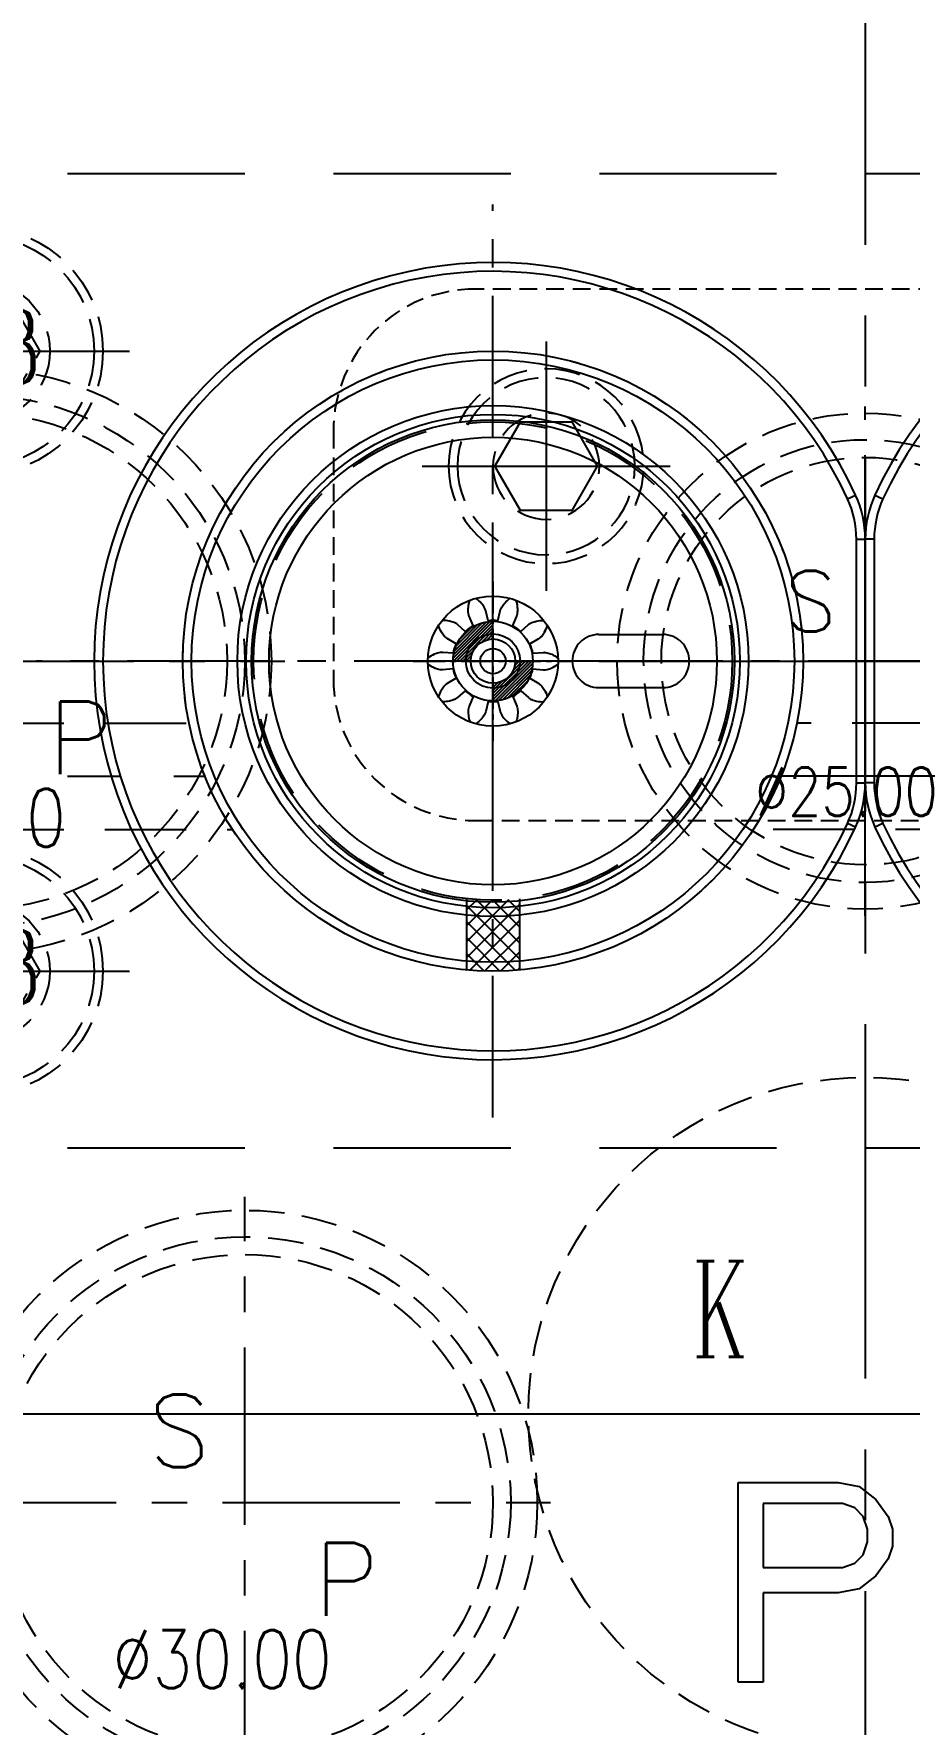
# Model space of a CAD drawing. Header units: millimetres. Extents: x 30214 to 31354, y -22640 to -21834.
# Drawn here: x 30734.9 to 30784.2, y -22068.3 to -21972.9 of the extents above; entities that cross this region are included whole.
import ezdxf

# ---------------------------------------------------------------- set-up
doc = ezdxf.new("R2010")
doc.units = ezdxf.units.MM
doc.header["$LTSCALE"] = 8
for name, pattern in [('CENTER', [2, 1.25, -0.25, 0.25, -0.25]), ('CENTER2', [1.125, 0.75, -0.125, 0.125, -0.125]), ('HIDDEN', [0.375, 0.25, -0.125]), ('HIDDEN2', [0.1875, 0.125, -0.0625])]:
    doc.linetypes.add(name, pattern=pattern)
doc.layers.get('DEFPOINTS').update_dxf_attribs({"color": 6})
for name, color, linetype in [('Cav-cor', 30, 'Continuous'), ('CL', 1, 'Continuous'), ('PIN', 5, 'Continuous'), ('PRODUCT', 1, 'Continuous'), ('Ru', 8, 'Continuous'), ('SCREW', 52, 'HIDDEN'), ('SP', 3, 'Continuous'), ('WT', 4, 'Continuous')]:
    doc.layers.add(name, color=color, linetype=linetype)
doc.layers.add('dim', color=3, linetype='Continuous', lineweight=15)
doc.styles.add('ROMANC', font='RomanC.ttf', dxfattribs={"width": 0.8, "height": 7})
doc.styles.get("Standard").update_dxf_attribs({"font": 'txt.shx', "width": 0.8, "bigfont": 'chineset.shx'})
doc.dimstyles.new('ISO-25', dxfattribs={"dimtxt": 5, "dimasz": 4, "dimexe": 0.3, "dimexo": 0.3, "dimtad": 0, "dimzin": 1, "dimdsep": 46, "dimtxsty": 'Standard', "dimcen": 0, "dimclrd": 3, "dimclre": 3, "dimclrt": 3, "dimazin": 0, "dimtfac": 1, "dimtofl": 0, "dimtmove": 0, "dimatfit": 0, "dimfxl": 0, "dimarcsym": 0})

# ---------------------------------------------------------------- blocks, each defined once
blk = doc.blocks.new('*D27462')
at = {"layer": 'DEFPOINTS', "color": 0}
for p in [(30841.766, -21890.322), (30721.766, -21985.813), (30841.766, -21985.813)]:
    blk.add_point(p, dxfattribs=at)
at = {"layer": 'dim', "color": 3, "lineweight": -2}
for p, q in [((30721.766, -21985.513), (30721.766, -21890.022)), ((30841.766, -21985.513), (30841.766, -21890.022)), ((30725.766, -21890.322), (30772.808, -21890.322)), ((30837.766, -21890.322), (30790.725, -21890.322))]:
    blk.add_line(p, q, dxfattribs=at)
at = {"layer": 'dim', "color": 3}
for points in [[(30725.766, -21889.655), (30725.766, -21890.988), (30721.766, -21890.322)], [(30837.766, -21890.988), (30837.766, -21889.655), (30841.766, -21890.322)]]:
    blk.add_solid(points, dxfattribs=at)
at = {"layer": 'dim', "color": 3, "insert": (30781.766, -21890.322), "char_height": 5, "attachment_point": 5}
blk.add_mtext('120.00', dxfattribs=at)
blk = doc.blocks.new('cb_8')
at = {"linetype": 'HIDDEN'}
blk.add_circle((0, 0), 7, dxfattribs=at)
at = {"layer": 'SCREW', "linetype": 'CENTER2', "ltscale": 5}
for p, q in [((0, -8.5), (0, 8.5)), ((-8.5, 0), (8.5, 0))]:
    blk.add_line(p, q, dxfattribs=at)
at = {"layer": 'SCREW'}
blk.add_lwpolyline([(-1.732, 3), (-3.464, 0), (-1.732, -3), (1.732, -3), (3.464, 0), (1.732, 3)], close=True, dxfattribs=at)
for radius in [6.5, 4]:
    blk.add_circle((0, 0), radius, dxfattribs=at)
at = {"layer": 'dim', "style": 'ROMANC', "width": 0.8}
blk.add_text('M 8', height=4.1865, dxfattribs=at).set_placement((-5.202, -1.858))
blk = doc.blocks.new('20100512.182342')
at = {"linetype": 'HIDDEN'}
blk.add_circle((0, 0), 5.5, dxfattribs=at)
at = {"layer": 'SCREW', "linetype": 'CENTER', "ltscale": 5}
for p, q in [((0, -7.042), (0, 7.042)), ((-7, 0), (7, 0))]:
    blk.add_line(p, q, dxfattribs=at)
at = {"layer": 'SCREW', "linetype": 'Continuous'}
blk.add_lwpolyline([(-1.443, 2.5), (-2.887, 0), (-1.443, -2.5), (1.443, -2.5), (2.887, 0), (1.443, 2.5)], close=True, dxfattribs=at)
at = {"layer": 'SCREW'}
for radius in [5, 3]:
    blk.add_circle((0, 0), radius, dxfattribs=at)
blk = doc.blocks.new('20160826.095208')
at = {"layer": 'SP', "linetype": 'CENTER'}
for p, q in [((0, -17.25), (0, 17.25)), ((-17.25, 0), (17.25, 0))]:
    blk.add_line(p, q, dxfattribs=at)
at = {"layer": 'SP', "linetype": 'HIDDEN'}
for radius in [16.5, 15, 14]:
    blk.add_circle((0, 0), radius, dxfattribs=at)
at = {"layer": 'SP'}
for s, p in [('S', (-5.456, 1.995)), ('P', (3.888, -6.392))]:
    blk.add_text(s, height=4.111, dxfattribs=at).set_placement(p)
at = {"layer": 'SP', "color": 6, "insert": (-1.275, -8.844), "char_height": 3.2812, "attachment_point": 5}
blk.add_mtext('Ø30.00', dxfattribs=at)
blk = doc.blocks.new('20160829.141955')
at = {"layer": 'SP', "linetype": 'CENTER'}
for p, q in [((-5.233, -2.096), (-5.233, 26.654)), ((-19.608, 12.279), (9.142, 12.279))]:
    blk.add_line(p, q, dxfattribs=at)
at = {"layer": 'SP', "linetype": 'HIDDEN'}
for radius in [14, 12.5, 11.5]:
    blk.add_circle((-5.233, 12.279), radius, dxfattribs=at)
at = {"layer": 'SP'}
for s, p in [('S', (-9.779, 13.942)), ('P', (-1.993, 6.952))]:
    blk.add_text(s, height=3.426, dxfattribs=at).set_placement(p)
at = {"layer": 'SP', "color": 6, "insert": (-6.295, 4.91), "char_height": 2.7344, "attachment_point": 5}
blk.add_mtext('Ø25.00', dxfattribs=at)

msp = doc.modelspace()

# ---------------------------------------------------------------- hatches: boundary and pattern name
at = {"layer": 'PIN', "linetype": 'Continuous'}
h = msp.add_hatch(dxfattribs=at)
h.set_pattern_fill('ANSI31', color=216, angle=360, style=0)
h.set_pattern_definition([(45, (30455.13769, -21773.60415), (-0.088388348, 0.088388348), [])])
h.paths.add_polyline_path([(30763.016, -22008.313, -0.414214), (30760.766, -22010.563), (30760.766, -22009.563, 0.414214), (30762.016, -22008.313)])
h.paths.add_polyline_path([(30760.766, -22006.063), (30760.766, -22007.063, 0.414214), (30759.516, -22008.313), (30758.516, -22008.313, -0.414214)])
at = {"layer": 'WT', "linetype": 'HIDDEN', "ltscale": 2.3}
h = msp.add_hatch(dxfattribs=at)
h.set_pattern_fill('ANSI37', color=81, scale=0.2, style=0)
h.set_pattern_definition([(45, (3510.5963, 449.05285), (-0.449012806, 0.449012806), []), (135, (3510.5963, 449.05285), (-0.449012806, -0.449012806), [])])
h.paths.add_polyline_path([(30759.266, -22025.749), (30759.266, -22021.73, 0.055728), (30762.266, -22021.73), (30762.266, -22025.749, -0.042936)])

# ---------------------------------------------------------------- linework, layer by layer
at = {"linetype": 'HIDDEN2'}
msp.add_lwpolyline([(30751.766, -21995.313), (30751.766, -22009.313, 0.414214), (30759.766, -22017.313), (30803.766, -22017.313, 0.414214), (30811.766, -22009.313), (30811.766, -21995.313, 0.414214), (30803.766, -21987.313), (30759.766, -21987.313, 0.414214)], format="xyb", close=True, dxfattribs=at)
at = {"linetype": 'HIDDEN'}
msp.add_circle((30781.766, -22050.813), 19, dxfattribs=at)
at = {"layer": 'Cav-cor', "color": 241, "linetype": 'HIDDEN', "ltscale": 5}
for p, q in [((30836.766, -21980.813), (30726.766, -21980.813)), ((30836.766, -22035.813), (30726.766, -22035.813))]:
    msp.add_line(p, q, dxfattribs=at)
at = {"layer": 'Cav-cor', "color": 6, "linetype": 'CENTER', "ltscale": 0.8}
for p, q in [((30760.766, -22034.087), (30760.766, -21982.54)), ((30786.54, -22008.313), (30734.993, -22008.313)), ((30776.993, -22008.313), (30828.54, -22008.313))]:
    msp.add_line(p, q, dxfattribs=at)
at = {"layer": 'Cav-cor', "color": 241}
for p, q in [((30780.766, -21999.148), (30781.221, -21998.94)), ((30782.312, -21998.94), (30782.766, -21999.148)), ((30781.266, -22001.439), (30781.766, -22001.439)), ((30781.266, -22015.187), (30781.266, -22001.439)), ((30782.266, -22001.439), (30781.766, -22001.439)), ((30781.766, -22001.439), (30781.766, -22015.187)), ((30781.766, -22015.187), (30781.766, -22001.439)), ((30782.266, -22001.439), (30782.266, -22015.187)), ((30760.487, -22006.035), (30760.358, -22005.467)), ((30761.045, -22006.035), (30761.174, -22005.467)), ((30759.201, -22006.634), (30758.763, -22006.25)), ((30759.653, -22006.306), (30759.423, -22005.771)), ((30761.879, -22006.306), (30762.109, -22005.771)), ((30762.331, -22006.634), (30762.769, -22006.25)), ((30758.686, -22007.344), (30758.185, -22007.046)), ((30762.846, -22007.344), (30763.347, -22007.046)), ((30758.513, -22007.875), (30757.933, -22007.822)), ((30763.019, -22007.875), (30763.599, -22007.822)), ((30758.513, -22008.752), (30757.933, -22008.805)), ((30758.686, -22009.283), (30758.185, -22009.581)), ((30762.846, -22009.283), (30763.347, -22009.581)), ((30763.019, -22008.752), (30763.599, -22008.805)), ((30759.201, -22009.992), (30758.763, -22010.376)), ((30762.331, -22009.992), (30762.769, -22010.376)), ((30759.653, -22010.32), (30759.423, -22010.856)), ((30760.487, -22010.591), (30760.358, -22011.16)), ((30761.045, -22010.591), (30761.174, -22011.16)), ((30761.879, -22010.32), (30762.109, -22010.856)), ((30781.266, -22015.187), (30781.766, -22015.187)), ((30782.266, -22015.187), (30781.766, -22015.187)), ((30781.221, -22017.687), (30780.766, -22017.478)), ((30782.766, -22017.478), (30782.312, -22017.687)), ((30719.766, -22050.813), (30843.766, -22050.813)), ((30774.604, -22065.961), (30774.604, -22054.676)), ((30774.604, -22054.676), (30780.247, -22054.676)), ((30780.247, -22054.676), (30781.422, -22054.916)), ((30781.422, -22054.916), (30782.363, -22055.636)), ((30776.015, -22055.876), (30776.015, -22059.478)), ((30780.482, -22055.876), (30776.015, -22055.876)), ((30781.187, -22056.117), (30780.482, -22055.876)), ((30781.657, -22056.597), (30781.187, -22056.117)), ((30782.363, -22055.636), (30783.068, -22056.597)), ((30781.892, -22057.317), (30781.657, -22056.597)), ((30783.068, -22056.597), (30783.303, -22057.317)), ((30781.892, -22058.037), (30781.892, -22057.317)), ((30783.303, -22057.317), (30783.303, -22058.277)), ((30781.187, -22059.238), (30781.657, -22058.758)), ((30781.657, -22058.758), (30781.892, -22058.037)), ((30783.303, -22058.277), (30783.068, -22058.998)), ((30776.015, -22059.478), (30780.482, -22059.478)), ((30780.482, -22059.478), (30781.187, -22059.238)), ((30783.068, -22058.998), (30782.363, -22059.958)), ((30781.422, -22060.679), (30780.247, -22060.919)), ((30782.363, -22059.958), (30781.422, -22060.679)), ((30776.015, -22060.919), (30776.015, -22065.961)), ((30780.247, -22060.919), (30776.015, -22060.919)), ((30776.015, -22065.961), (30774.604, -22065.961))]:
    msp.add_line(p, q, dxfattribs=at)
for radius in [17.5, 17, 14.42, 13.927, 13.617, 12.632, 3.672, 1.53, 0.714]:
    msp.add_circle((30760.766, -22008.313), radius, dxfattribs=at)
for centre, radius, start, end in [((30760.766, -22008.313), 22.5, 24.61998, 335.38002), ((30760.766, -22008.313), 22, 24.6201, 335.37988), ((30802.766, -22008.313), 22.5, 204.61998, 155.38002), ((30802.766, -22008.313), 22, 204.6201, 155.37988), ((30775.766, -22001.439), 5.5, 0, 24.62048), ((30775.766, -22001.439), 6, 0, 24.61998), ((30787.766, -22001.439), 6, 155.38002, 180), ((30787.766, -22001.439), 5.5, 155.37945, 180), ((30761.667, -22005.586), 2.315, 162.25301, 162.91893), ((30763.097, -22006.636), 2.314, 126.25289, 126.96262), ((30759.859, -22005.588), 2.322, 17.21114, 17.74626), ((30757.894, -22008.324), 2.312, 88.95541, 89.74734), ((30760.766, -22008.313), 2.295, 119.01506, 132.98494), ((30760.766, -22008.313), 2.295, 83.01506, 96.98494), ((30760.766, -22008.313), 2.295, 47.01506, 60.98494), ((30760.766, -22008.313), 2.295, 155.01506, 168.98494), ((30760.766, -22008.313), 2.295, 11.01506, 24.98494), ((30763.078, -22010.018), 2.322, 54.25374, 54.7883), ((30758.45, -22006.616), 2.312, 234.25272, 235.02146), ((30760.766, -22008.313), 2.295, 191.01506, 204.98494), ((30760.766, -22008.313), 2.295, 335.01506, 348.98494), ((30763.082, -22006.615), 2.314, 305.03668, 305.74711), ((30759.898, -22011.051), 2.321, 161.20514, 161.74627), ((30760.766, -22008.313), 2.295, 227.01506, 240.98494), ((30760.766, -22008.313), 2.295, 299.01506, 312.98494), ((30757.894, -22008.293), 2.321, 270.25372, 270.79729), ((30760.766, -22008.313), 2.295, 263.01506, 276.98494), ((30763.638, -22008.299), 2.315, 269.08201, 269.74699), ((30761.665, -22011.041), 2.312, 196.97781, 197.74728), ((30759.868, -22011.041), 2.312, 342.25266, 343.04469), ((30775.766, -22015.187), 5.5, 335.37945, 0), ((30775.766, -22015.187), 6, 335.38002, 0), ((30787.766, -22015.187), 6, 180, 204.61998), ((30787.766, -22015.187), 5.5, 180, 204.62048)]:
    msp.add_arc(centre, radius, start, end, dxfattribs=at)
for points, knots in [([(30759.423, -22005.771), (30759.416, -22005.754), (30759.389, -22005.681), (30759.365, -22005.516), (30759.37, -22005.244), (30759.416, -22005.03), (30759.454, -22004.906)], [0, 0, 0, 0, 0.058222, 0.244122, 0.563585, 1, 1, 1, 1]), ([(30760.358, -22005.467), (30760.354, -22005.448), (30760.333, -22005.374), (30760.256, -22005.227), (30760.09, -22005.008), (30759.924, -22004.86), (30759.817, -22004.78), (30759.816, -22004.779)], [0, 0, 0, 0, 0.057472, 0.240979, 0.556327, 0.994724, 1, 1, 1, 1]), ([(30761.174, -22005.467), (30761.178, -22005.448), (30761.199, -22005.374), (30761.277, -22005.227), (30761.44, -22005.01), (30761.603, -22004.865), (30761.706, -22004.787)], [0, 0, 0, 0, 0.058337, 0.244604, 0.564696, 1, 1, 1, 1]), ([(30762.109, -22005.771), (30762.117, -22005.754), (30762.144, -22005.681), (30762.167, -22005.516), (30762.162, -22005.243), (30762.116, -22005.027), (30762.077, -22004.901)], [0, 0, 0, 0, 0.057883, 0.242703, 0.560307, 1, 1, 1, 1]), ([(30758.185, -22007.046), (30758.169, -22007.036), (30758.105, -22006.993), (30757.989, -22006.874), (30757.832, -22006.649), (30757.74, -22006.441), (30757.696, -22006.309), (30757.694, -22006.303)], [0, 0, 0, 0, 0.056522, 0.236994, 0.547128, 0.978276, 1, 1, 1, 1]), ([(30758.763, -22006.25), (30758.749, -22006.238), (30758.688, -22006.19), (30758.539, -22006.116), (30758.28, -22006.038), (30758.064, -22006.015), (30757.936, -22006.013)], [0, 0, 0, 0, 0.058553, 0.245511, 0.566791, 1, 1, 1, 1]), ([(30762.769, -22006.25), (30762.783, -22006.238), (30762.844, -22006.19), (30762.993, -22006.116), (30763.256, -22006.037), (30763.482, -22006.014), (30763.621, -22006.013), (30763.628, -22006.012)], [0, 0, 0, 0, 0.056522, 0.236994, 0.547128, 0.978276, 1, 1, 1, 1]), ([(30763.347, -22007.046), (30763.364, -22007.036), (30763.428, -22006.993), (30763.544, -22006.874), (30763.701, -22006.649), (30763.793, -22006.441), (30763.837, -22006.309), (30763.839, -22006.303)], [0, 0, 0, 0, 0.056522, 0.236994, 0.547128, 0.978276, 1, 1, 1, 1]), ([(30757.933, -22007.822), (30757.914, -22007.82), (30757.837, -22007.817), (30757.673, -22007.845), (30757.414, -22007.935), (30757.222, -22008.047), (30757.113, -22008.124), (30757.111, -22008.125)], [0, 0, 0, 0, 0.057505, 0.241118, 0.55665, 0.995301, 1, 1, 1, 1]), ([(30763.599, -22007.822), (30763.618, -22007.82), (30763.695, -22007.817), (30763.859, -22007.845), (30764.118, -22007.935), (30764.309, -22008.045), (30764.416, -22008.121)], [0, 0, 0, 0, 0.057882, 0.242697, 0.560293, 1, 1, 1, 1]), ([(30757.933, -22008.805), (30757.914, -22008.807), (30757.837, -22008.81), (30757.673, -22008.782), (30757.417, -22008.693), (30757.229, -22008.584), (30757.124, -22008.511)], [0, 0, 0, 0, 0.058492, 0.245255, 0.566198, 1, 1, 1, 1]), ([(30763.599, -22008.805), (30763.618, -22008.807), (30763.695, -22008.81), (30763.859, -22008.782), (30764.116, -22008.693), (30764.305, -22008.583), (30764.41, -22008.509)], [0, 0, 0, 0, 0.058338, 0.244612, 0.564714, 1, 1, 1, 1]), ([(30758.185, -22009.581), (30758.169, -22009.59), (30758.105, -22009.633), (30757.989, -22009.752), (30757.832, -22009.977), (30757.743, -22010.179), (30757.701, -22010.303)], [0, 0, 0, 0, 0.057899, 0.242768, 0.560458, 1, 1, 1, 1]), ([(30763.347, -22009.581), (30763.364, -22009.59), (30763.428, -22009.633), (30763.544, -22009.752), (30763.701, -22009.978), (30763.791, -22010.181), (30763.833, -22010.308), (30763.834, -22010.309)], [0, 0, 0, 0, 0.057477, 0.241, 0.556376, 0.994812, 1, 1, 1, 1]), ([(30758.763, -22010.376), (30758.749, -22010.389), (30758.688, -22010.437), (30758.539, -22010.51), (30758.277, -22010.59), (30758.058, -22010.612), (30757.926, -22010.614)], [0, 0, 0, 0, 0.057905, 0.242795, 0.56052, 1, 1, 1, 1]), ([(30759.423, -22010.856), (30759.416, -22010.873), (30759.389, -22010.946), (30759.365, -22011.11), (30759.37, -22011.381), (30759.416, -22011.594), (30759.453, -22011.716)], [0, 0, 0, 0, 0.058494, 0.245263, 0.566217, 1, 1, 1, 1]), ([(30760.358, -22011.16), (30760.354, -22011.178), (30760.333, -22011.253), (30760.256, -22011.4), (30760.09, -22011.618), (30759.924, -22011.767), (30759.817, -22011.847), (30759.816, -22011.848)], [0, 0, 0, 0, 0.057498, 0.241089, 0.556581, 0.995178, 1, 1, 1, 1]), ([(30761.174, -22011.16), (30761.178, -22011.178), (30761.199, -22011.253), (30761.277, -22011.4), (30761.442, -22011.618), (30761.612, -22011.77), (30761.724, -22011.853), (30761.729, -22011.857)], [0, 0, 0, 0, 0.056522, 0.236994, 0.547128, 0.978276, 1, 1, 1, 1]), ([(30762.109, -22010.856), (30762.117, -22010.873), (30762.144, -22010.946), (30762.167, -22011.11), (30762.162, -22011.381), (30762.117, -22011.593), (30762.08, -22011.716)], [0, 0, 0, 0, 0.058553, 0.245512, 0.566793, 1, 1, 1, 1]), ([(30762.769, -22010.376), (30762.783, -22010.389), (30762.844, -22010.437), (30762.993, -22010.51), (30763.254, -22010.589), (30763.471, -22010.612), (30763.601, -22010.614)], [0, 0, 0, 0, 0.058219, 0.244112, 0.563561, 1, 1, 1, 1])]:
    msp.add_open_spline(points, degree=3, knots=knots, dxfattribs=at)
at = {"layer": 'CL', "color": 0, "linetype": 'CENTER', "ltscale": 2}
for p, q in [((30781.766, -21900.813), (30781.766, -22200.813)), ((30646.766, -22050.813), (30916.766, -22050.813))]:
    msp.add_line(p, q, dxfattribs=at)
at = {"layer": 'CL', "color": 6, "linetype": 'CENTER', "ltscale": 0.5}
for p, q in [((30760.766, -22013.402), (30760.766, -22003.225)), ((30765.854, -22008.313), (30755.678, -22008.313))]:
    msp.add_line(p, q, dxfattribs=at)
at = {"layer": 'PIN', "color": 216, "linetype": 'CENTER2', "ltscale": 0.3}
for p, q in [((30760.766, -22003.813), (30760.766, -22012.813)), ((30756.266, -22008.313), (30765.266, -22008.313))]:
    msp.add_line(p, q, dxfattribs=at)
at = {"layer": 'PIN', "color": 216}
for radius in [2.25, 1.25]:
    msp.add_circle((30760.766, -22008.313), radius, dxfattribs=at)
at = {"layer": 'PRODUCT'}
for p, q in [((30760.487, -22006.035), (30760.358, -22005.467)), ((30761.045, -22006.035), (30761.174, -22005.467)), ((30759.201, -22006.634), (30758.763, -22006.25)), ((30759.653, -22006.306), (30759.423, -22005.771)), ((30761.879, -22006.306), (30762.109, -22005.771)), ((30762.331, -22006.634), (30762.769, -22006.25)), ((30758.686, -22007.344), (30758.185, -22007.046)), ((30762.846, -22007.344), (30763.347, -22007.046)), ((30758.513, -22007.875), (30757.933, -22007.822)), ((30763.019, -22007.875), (30763.599, -22007.822)), ((30758.513, -22008.752), (30757.933, -22008.805)), ((30758.686, -22009.283), (30758.185, -22009.581)), ((30762.846, -22009.283), (30763.347, -22009.581)), ((30763.019, -22008.752), (30763.599, -22008.805)), ((30759.201, -22009.992), (30758.763, -22010.376)), ((30762.331, -22009.992), (30762.769, -22010.376)), ((30759.653, -22010.32), (30759.423, -22010.856)), ((30760.487, -22010.591), (30760.358, -22011.16)), ((30761.045, -22010.591), (30761.174, -22011.16)), ((30761.879, -22010.32), (30762.109, -22010.856))]:
    msp.add_line(p, q, dxfattribs=at)
msp.add_circle((30760.766, -22008.313), 3.672, dxfattribs=at)
for start, end in [(119.01506, 132.98494), (83.01506, 96.98494), (47.01506, 60.98494), (155.01506, 168.98494), (11.01506, 24.98494), (191.01506, 204.98494), (335.01506, 348.98494), (227.01506, 240.98494), (299.01506, 312.98494), (263.01506, 276.98494)]:
    msp.add_arc((30760.766, -22008.313), 2.295, start, end, dxfattribs=at)
for points, start_tangent, end_tangent in [([(30759.423, -22005.771), (30759.404, -22005.719), (30759.374, -22005.556), (30759.377, -22005.279), (30759.456, -22004.9), (30759.462, -22004.881)], (-0.394694, 0.918812), (0.304793, 0.952418)), ([(30760.358, -22005.467), (30760.344, -22005.414), (30760.272, -22005.264), (30760.106, -22005.042), (30759.82, -22004.782), (30759.803, -22004.77)], (-0.22075, 0.97533), (-0.806401, 0.59137)), ([(30761.174, -22005.467), (30761.189, -22005.414), (30761.261, -22005.264), (30761.426, -22005.042), (30761.713, -22004.782), (30761.729, -22004.77)], (0.22075, 0.97533), (0.806401, 0.59137)), ([(30762.109, -22005.771), (30762.129, -22005.719), (30762.158, -22005.556), (30762.155, -22005.279), (30762.076, -22004.9), (30762.07, -22004.881)], (0.394694, 0.918812), (-0.304793, 0.952418)), ([(30758.185, -22007.046), (30758.139, -22007.015), (30758.019, -22006.901), (30757.859, -22006.675), (30757.7, -22006.322), (30757.694, -22006.303)], (-0.859379, 0.511339), (-0.313234, 0.949676)), ([(30758.763, -22006.25), (30758.72, -22006.216), (30758.574, -22006.137), (30758.31, -22006.055), (30757.924, -22006.013), (30757.904, -22006.012)], (-0.751875, 0.659305), (-0.99999, 0.004438)), ([(30762.769, -22006.25), (30762.813, -22006.216), (30762.959, -22006.137), (30763.223, -22006.055), (30763.608, -22006.013), (30763.628, -22006.012)], (0.751875, 0.659305), (0.99999, 0.004438)), ([(30763.347, -22007.046), (30763.393, -22007.015), (30763.514, -22006.901), (30763.674, -22006.675), (30763.832, -22006.322), (30763.839, -22006.303)], (0.859379, 0.511339), (0.313234, 0.949676)), ([(30757.933, -22007.822), (30757.878, -22007.819), (30757.713, -22007.841), (30757.451, -22007.93), (30757.115, -22008.122), (30757.099, -22008.134)], (-0.99581, 0.091448), (-0.811617, -0.584189)), ([(30763.599, -22007.822), (30763.655, -22007.819), (30763.819, -22007.841), (30764.081, -22007.93), (30764.418, -22008.122), (30764.434, -22008.134)], (0.99581, 0.091448), (0.811617, -0.584189)), ([(30757.933, -22008.805), (30757.878, -22008.807), (30757.713, -22008.785), (30757.451, -22008.697), (30757.115, -22008.504), (30757.099, -22008.493)], (-0.99581, -0.091448), (-0.811617, 0.584189)), ([(30763.599, -22008.805), (30763.655, -22008.807), (30763.819, -22008.785), (30764.081, -22008.697), (30764.418, -22008.504), (30764.434, -22008.493)], (0.99581, -0.091448), (0.811617, 0.584189)), ([(30758.185, -22009.581), (30758.139, -22009.611), (30758.019, -22009.726), (30757.859, -22009.952), (30757.7, -22010.305), (30757.694, -22010.324)], (-0.859379, -0.511339), (-0.313234, -0.949676)), ([(30763.347, -22009.581), (30763.393, -22009.611), (30763.514, -22009.726), (30763.674, -22009.952), (30763.832, -22010.305), (30763.839, -22010.324)], (0.859379, -0.511339), (0.313234, -0.949676)), ([(30758.763, -22010.376), (30758.72, -22010.411), (30758.574, -22010.49), (30758.31, -22010.572), (30757.924, -22010.614), (30757.904, -22010.614)], (-0.751875, -0.659305), (-0.99999, -0.004438)), ([(30759.423, -22010.856), (30759.404, -22010.908), (30759.374, -22011.071), (30759.377, -22011.348), (30759.456, -22011.727), (30759.462, -22011.746)], (-0.394694, -0.918812), (0.304793, -0.952418)), ([(30760.358, -22011.16), (30760.344, -22011.213), (30760.272, -22011.363), (30760.106, -22011.585), (30759.82, -22011.845), (30759.803, -22011.857)], (-0.22075, -0.97533), (-0.806401, -0.59137)), ([(30761.174, -22011.16), (30761.189, -22011.213), (30761.261, -22011.363), (30761.426, -22011.585), (30761.713, -22011.845), (30761.729, -22011.857)], (0.22075, -0.97533), (0.806401, -0.59137)), ([(30762.109, -22010.856), (30762.129, -22010.908), (30762.158, -22011.071), (30762.155, -22011.348), (30762.076, -22011.727), (30762.07, -22011.746)], (0.394694, -0.918812), (-0.304793, -0.952418)), ([(30762.769, -22010.376), (30762.813, -22010.411), (30762.959, -22010.49), (30763.223, -22010.572), (30763.608, -22010.614), (30763.628, -22010.614)], (0.751875, -0.659305), (0.99999, -0.004438))]:
    msp.add_spline(points, degree=3, dxfattribs=dict(at, start_tangent=start_tangent, end_tangent=end_tangent))
at = {"layer": 'Ru', "color": 253, "linetype": 'CENTER', "ltscale": 0.8}
for p, q in [((30766.738, -22006.813), (30770.347, -22006.813)), ((30766.738, -22008.313), (30770.347, -22008.313)), ((30766.738, -22009.813), (30770.347, -22009.813))]:
    msp.add_line(p, q, dxfattribs=at)
for centre, start, end in [((30766.738, -22008.313), 90, 270), ((30770.347, -22008.313), 270, 90)]:
    msp.add_arc(centre, 1.5, start, end, dxfattribs=at)
at = {"layer": 'WT', "color": 81, "linetype": 'HIDDEN', "ltscale": 2.3}
for p, q in [((30676.766, -22011.813), (30743.62, -22011.813)), ((30785.62, -22011.813), (30777.913, -22011.813)), ((30676.766, -22017.813), (30746.069, -22017.813)), ((30788.069, -22017.813), (30775.463, -22017.813)), ((30759.266, -22021.73), (30759.266, -22025.749)), ((30762.266, -22021.73), (30762.266, -22025.749))]:
    msp.add_line(p, q, dxfattribs=at)
at = {"layer": 'WT', "color": 81, "linetype": 'CENTER', "ltscale": 1.5}
for p, q in [((30646.766, -22014.813), (30744.518, -22014.813)), ((30786.518, -22014.813), (30777.014, -22014.813))]:
    msp.add_line(p, q, dxfattribs=at)
at = {"layer": 'WT', "color": 81, "linetype": 'HIDDEN', "ltscale": 2.3}
for radius in [17.5, 13.5]:
    msp.add_circle((30760.766, -22008.313), radius, dxfattribs=at)

# ---------------------------------------------------------------- block references
at = {"linetype": 'Continuous', "xscale": -1, "rotation": 180}
msp.add_blockref('20100512.182342', (30763.766, -21997.313), dxfattribs=at)
at = {"layer": 'SCREW'}
for p in [(30731.766, -21990.813), (30731.766, -22025.813)]:
    msp.add_blockref('cb_8', p, dxfattribs=at)
at = {"layer": 'SP'}
for name, p in [('20160826.095208', (30731.766, -22008.313)), ('20160829.141955', (30786.999, -22020.593)), ('20160826.095208', (30746.766, -22055.813))]:
    msp.add_blockref(name, p, dxfattribs=at)

# ---------------------------------------------------------------- texts
at = {"style": 'ROMANC', "width": 0.6}
msp.add_text('K', height=5.4, dxfattribs=at).set_placement((30771.99, -22047.596))

# ---------------------------------------------------------------- dimensions: what is measured, and where the dimension line sits
at = {"layer": 'dim'}
dim = msp.add_linear_dim(base=(30841.766, -21890.322), p1=(30721.766, -21985.813), p2=(30841.766, -21985.813), dimstyle='ISO-25', override={"dimscale": 1}, dxfattribs=at)
dim.commit()
dim.dimension.update_dxf_attribs({"geometry": '*D27462', "text_midpoint": (30781.766, -21890.322)})

doc.saveas('drawing.dxf')
